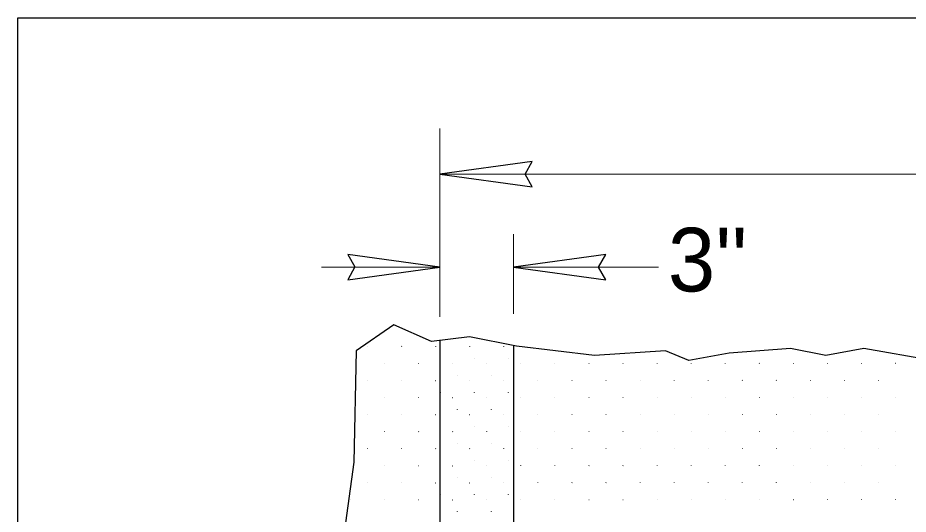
# Model space of a CAD drawing. Extents: x -329 to 40, y -46 to 222.
# Drawn here: x -282.21 to -263.72, y 81.15 to 91.45 of the extents above; entities that cross this region are included whole.
import ezdxf

# ---------------------------------------------------------------- set-up
doc = ezdxf.new("R2010")
doc.units = 0
doc.header["$LTSCALE"] = 0.53
doc.layers.add('1', color=7, linetype='Continuous', lineweight=13)

msp = doc.modelspace()

# ---------------------------------------------------------------- linework, layer by layer
at = {"layer": '1', "lineweight": 25}
for p, q in [((-282.2114, 91.4499), (-238.6395, 91.4499)), ((-282.2114, 44.1704), (-282.2114, 91.4499)), ((-273.5343, 84.6324), (-273.5325, 84.6342)), ((-272.8272, 84.6324), (-272.8254, 84.6342)), ((-272.1201, 84.6324), (-272.1183, 84.6342)), ((-271.9201, 84.6454), (-271.9201, 50.6067)), ((-273.4366, 84.3857), (-273.4348, 84.3874)), ((-272.7295, 84.3857), (-272.7278, 84.3874)), ((-272.0224, 84.3857), (-272.0207, 84.3874)), ((-273.1807, 84.2788), (-273.179, 84.2806)), ((-272.4737, 84.2788), (-272.4719, 84.2806)), ((-271.7665, 84.2788), (-271.7647, 84.2806)), ((-273.0831, 84.0321), (-273.0813, 84.0338)), ((-272.376, 84.0321), (-272.3742, 84.0338)), ((-273.5361, 83.9235), (-273.5343, 83.9252)), ((-273.5343, 83.9252), (-273.5325, 83.9271)), ((-272.8272, 83.9252), (-272.8254, 83.9271)), ((-272.1201, 83.9252), (-272.1183, 83.9271)), ((-273.4366, 83.6785), (-273.4348, 83.6803)), ((-273.1825, 83.57), (-273.1807, 83.5717)), ((-273.1807, 83.5717), (-273.179, 83.5735)), ((-272.7295, 83.6785), (-272.7278, 83.6803)), ((-272.4737, 83.5717), (-272.4719, 83.5735)), ((-272.0224, 83.6785), (-272.0207, 83.6803)), ((-271.7665, 83.5717), (-271.7647, 83.5735)), ((-273.5361, 83.2164), (-273.5343, 83.2182)), ((-273.0831, 83.325), (-273.0813, 83.3268)), ((-272.829, 83.2164), (-272.8272, 83.2182)), ((-272.8272, 83.2182), (-272.8254, 83.2199)), ((-272.376, 83.325), (-272.3742, 83.3268)), ((-272.1201, 83.2182), (-272.1183, 83.2199)), ((-273.4384, 82.9697), (-273.4366, 82.9714)), ((-273.4366, 82.9714), (-273.4348, 82.9732)), ((-273.1825, 82.8628), (-273.1807, 82.8647)), ((-272.7295, 82.9714), (-272.7278, 82.9732)), ((-272.4754, 82.8628), (-272.4737, 82.8647)), ((-272.4737, 82.8647), (-272.4719, 82.8664)), ((-272.0224, 82.9714), (-272.0207, 82.9732)), ((-271.7665, 82.8647), (-271.7647, 82.8664)), ((-273.5361, 82.5093), (-273.5343, 82.5111)), ((-273.0848, 82.6161), (-273.0831, 82.6178)), ((-273.0831, 82.6178), (-273.0813, 82.6197)), ((-272.829, 82.5093), (-272.8272, 82.5111)), ((-272.376, 82.6178), (-272.3742, 82.6197)), ((-272.1218, 82.5093), (-272.1201, 82.5111)), ((-272.1201, 82.5111), (-272.1183, 82.5128)), ((-273.4384, 82.2626), (-273.4366, 82.2643)), ((-273.1825, 82.1557), (-273.1807, 82.1575)), ((-272.7312, 82.2626), (-272.7295, 82.2643)), ((-272.7295, 82.2643), (-272.7278, 82.2661)), ((-272.4754, 82.1557), (-272.4737, 82.1575)), ((-272.0224, 82.2643), (-272.0207, 82.2661)), ((-271.7683, 82.1557), (-271.7665, 82.1575)), ((-271.7665, 82.1575), (-271.7647, 82.1593)), ((-273.0848, 81.909), (-273.0831, 81.9107)), ((-272.3777, 81.909), (-272.376, 81.9107)), ((-272.376, 81.9107), (-272.3742, 81.9125)), ((-273.5361, 81.8022), (-273.5343, 81.804)), ((-272.829, 81.8022), (-272.8272, 81.804)), ((-272.1218, 81.8022), (-272.1201, 81.804)), ((-273.4384, 81.5554), (-273.4366, 81.5572)), ((-272.7312, 81.5554), (-272.7295, 81.5572)), ((-272.0242, 81.5554), (-272.0224, 81.5572)), ((-272.0224, 81.5572), (-272.0207, 81.559)), ((-273.1825, 81.4487), (-273.1807, 81.4504)), ((-272.4754, 81.4487), (-272.4737, 81.4504)), ((-271.7683, 81.4487), (-271.7665, 81.4504)), ((-273.0848, 81.2019), (-273.0831, 81.2037)), ((-272.3777, 81.2019), (-272.376, 81.2037))]:
    msp.add_line(p, q, dxfattribs=at)
at = {"layer": '1'}
for p, q in [((-273.4457, 85.2466), (-273.4457, 89.1535)), ((-273.4457, 88.2066), (-263.8102, 88.2066)), ((-264.4211, 88.2066), (-249.3931, 88.2066)), ((-271.9201, 85.3115), (-271.9201, 86.9586)), ((-275.9077, 86.2774), (-273.4457, 86.2774)), ((-271.9201, 86.2774), (-268.9064, 86.2774)), ((-274.9502, 84.6307), (-274.9485, 84.6324)), ((-274.2432, 84.6307), (-274.2414, 84.6324)), ((-274.2414, 84.6324), (-274.2397, 84.6342)), ((-274.5967, 84.2771), (-274.595, 84.2788)), ((-273.8897, 84.2771), (-273.8878, 84.2788)), ((-273.8878, 84.2788), (-273.8861, 84.2806)), ((-271.0594, 84.2788), (-271.0577, 84.2806)), ((-270.3523, 84.2788), (-270.3506, 84.2806)), ((-269.6452, 84.2788), (-269.6434, 84.2806)), ((-268.9381, 84.2788), (-268.9363, 84.2806)), ((-268.9363, 84.2806), (-268.9346, 84.2824)), ((-268.2292, 84.2806), (-268.2275, 84.2824)), ((-267.5222, 84.2806), (-267.5203, 84.2824)), ((-266.815, 84.2806), (-266.8132, 84.2824)), ((-266.1079, 84.2806), (-266.1062, 84.2824)), ((-265.4008, 84.2806), (-265.3991, 84.2824)), ((-264.6937, 84.2806), (-264.6919, 84.2824)), ((-263.9866, 84.2806), (-263.9848, 84.2824)), ((-263.9848, 84.2824), (-263.9831, 84.2842)), ((-274.9502, 83.9235), (-274.9485, 83.9252)), ((-274.2432, 83.9235), (-274.2414, 83.9252)), ((-271.413, 83.9252), (-271.4112, 83.9271)), ((-270.7059, 83.9252), (-270.7041, 83.9271)), ((-269.9987, 83.9252), (-269.997, 83.9271)), ((-269.2917, 83.9252), (-269.2899, 83.9271)), ((-268.5846, 83.9252), (-268.5827, 83.9271)), ((-268.5827, 83.9271), (-268.581, 83.9288)), ((-267.8757, 83.9271), (-267.8739, 83.9288)), ((-267.1686, 83.9271), (-267.1668, 83.9288)), ((-266.4615, 83.9271), (-266.4597, 83.9288)), ((-265.7543, 83.9271), (-265.7526, 83.9288)), ((-265.0473, 83.9271), (-265.0455, 83.9288)), ((-264.3402, 83.9271), (-264.3384, 83.9288)), ((-274.5967, 83.57), (-274.595, 83.5717)), ((-273.8897, 83.57), (-273.8878, 83.5717)), ((-271.0594, 83.5717), (-271.0577, 83.5735)), ((-270.3523, 83.5717), (-270.3506, 83.5735)), ((-269.6452, 83.5717), (-269.6434, 83.5735)), ((-268.9381, 83.5717), (-268.9363, 83.5735)), ((-268.231, 83.5717), (-268.2292, 83.5735)), ((-268.2292, 83.5735), (-268.2275, 83.5752)), ((-267.5222, 83.5735), (-267.5203, 83.5752)), ((-266.815, 83.5735), (-266.8132, 83.5752)), ((-266.1079, 83.5735), (-266.1062, 83.5752)), ((-265.4008, 83.5735), (-265.3991, 83.5752)), ((-264.6937, 83.5735), (-264.6919, 83.5752)), ((-263.9866, 83.5735), (-263.9848, 83.5752)), ((-274.9502, 83.2164), (-274.9485, 83.2182)), ((-274.2432, 83.2164), (-274.2414, 83.2182)), ((-271.413, 83.2182), (-271.4112, 83.2199)), ((-270.7059, 83.2182), (-270.7041, 83.2199)), ((-269.9987, 83.2182), (-269.997, 83.2199)), ((-269.2917, 83.2182), (-269.2899, 83.2199)), ((-268.5846, 83.2182), (-268.5827, 83.2199)), ((-267.8774, 83.2182), (-267.8757, 83.2199)), ((-267.8757, 83.2199), (-267.8739, 83.2218)), ((-267.1686, 83.2199), (-267.1668, 83.2218)), ((-266.4615, 83.2199), (-266.4597, 83.2218)), ((-265.7543, 83.2199), (-265.7526, 83.2218)), ((-265.0473, 83.2199), (-265.0455, 83.2218)), ((-264.3402, 83.2199), (-264.3384, 83.2218)), ((-274.5967, 82.8628), (-274.595, 82.8647)), ((-273.8897, 82.8628), (-273.8878, 82.8647)), ((-271.0594, 82.8647), (-271.0577, 82.8664)), ((-270.3523, 82.8647), (-270.3506, 82.8664)), ((-269.6452, 82.8647), (-269.6434, 82.8664)), ((-268.9381, 82.8647), (-268.9363, 82.8664)), ((-268.231, 82.8647), (-268.2292, 82.8664)), ((-267.5239, 82.8647), (-267.5222, 82.8664)), ((-267.5222, 82.8664), (-267.5203, 82.8682)), ((-266.815, 82.8664), (-266.8132, 82.8682)), ((-266.1079, 82.8664), (-266.1062, 82.8682)), ((-265.4008, 82.8664), (-265.3991, 82.8682)), ((-264.6937, 82.8664), (-264.6919, 82.8682)), ((-263.9866, 82.8664), (-263.9848, 82.8682)), ((-274.9502, 82.5093), (-274.9485, 82.5111)), ((-274.2432, 82.5093), (-274.2414, 82.5111)), ((-271.413, 82.5111), (-271.4112, 82.5128)), ((-270.7059, 82.5111), (-270.7041, 82.5128)), ((-269.9987, 82.5111), (-269.997, 82.5128)), ((-269.2917, 82.5111), (-269.2899, 82.5128)), ((-268.5846, 82.5111), (-268.5827, 82.5128)), ((-267.8774, 82.5111), (-267.8757, 82.5128)), ((-267.1703, 82.5111), (-267.1686, 82.5128)), ((-267.1686, 82.5128), (-267.1668, 82.5146)), ((-266.4615, 82.5128), (-266.4597, 82.5146)), ((-265.7543, 82.5128), (-265.7526, 82.5146)), ((-265.0473, 82.5128), (-265.0455, 82.5146)), ((-264.3402, 82.5128), (-264.3384, 82.5146)), ((-274.5967, 82.1557), (-274.595, 82.1575)), ((-273.8897, 82.1557), (-273.8878, 82.1575)), ((-271.0594, 82.1575), (-271.0577, 82.1593)), ((-270.3523, 82.1575), (-270.3506, 82.1593)), ((-269.6452, 82.1575), (-269.6434, 82.1593)), ((-268.9381, 82.1575), (-268.9363, 82.1593)), ((-268.231, 82.1575), (-268.2292, 82.1593)), ((-267.5239, 82.1575), (-267.5222, 82.1593)), ((-266.8168, 82.1575), (-266.815, 82.1593)), ((-266.815, 82.1593), (-266.8132, 82.1611)), ((-266.1079, 82.1593), (-266.1062, 82.1611)), ((-265.4008, 82.1593), (-265.3991, 82.1611)), ((-264.6937, 82.1593), (-264.6919, 82.1611)), ((-263.9866, 82.1593), (-263.9848, 82.1611)), ((-274.9502, 81.8022), (-274.9485, 81.804)), ((-274.2432, 81.8022), (-274.2414, 81.804)), ((-271.4147, 81.8022), (-271.413, 81.804)), ((-271.413, 81.804), (-271.4112, 81.8058)), ((-270.7059, 81.804), (-270.7041, 81.8058)), ((-269.9987, 81.804), (-269.997, 81.8058)), ((-269.2917, 81.804), (-269.2899, 81.8058)), ((-268.5846, 81.804), (-268.5827, 81.8058)), ((-267.8774, 81.804), (-267.8757, 81.8058)), ((-267.1703, 81.804), (-267.1686, 81.8058)), ((-266.4633, 81.804), (-266.4615, 81.8058)), ((-266.4615, 81.8058), (-266.4597, 81.8075)), ((-265.7543, 81.8058), (-265.7526, 81.8075)), ((-265.0473, 81.8058), (-265.0455, 81.8075)), ((-264.3402, 81.8058), (-264.3384, 81.8075)), ((-275.3038, 81.4487), (-275.3021, 81.4504)), ((-274.5967, 81.4487), (-274.595, 81.4504)), ((-273.8897, 81.4487), (-273.8878, 81.4504)), ((-271.0612, 81.4487), (-271.0594, 81.4504)), ((-271.0594, 81.4504), (-271.0577, 81.4522)), ((-270.3523, 81.4504), (-270.3506, 81.4522)), ((-269.6452, 81.4504), (-269.6434, 81.4522)), ((-268.9381, 81.4504), (-268.9363, 81.4522)), ((-268.231, 81.4504), (-268.2292, 81.4522)), ((-267.5239, 81.4504), (-267.5222, 81.4522)), ((-266.8168, 81.4504), (-266.815, 81.4522)), ((-266.1097, 81.4504), (-266.1079, 81.4522)), ((-266.1079, 81.4522), (-266.1062, 81.4539)), ((-265.4008, 81.4522), (-265.3991, 81.4539)), ((-264.6937, 81.4522), (-264.6919, 81.4539)), ((-263.9866, 81.4522), (-263.9848, 81.4539))]:
    msp.add_line(p, q, dxfattribs=at)
at = {"layer": '1', "lineweight": 25}
for points in [[(-273.4457, 88.2066), (-271.5298, 87.9433), (-271.6781, 88.2038), (-271.5298, 88.4698)], [(-273.4457, 86.2774), (-275.3616, 86.5407), (-275.2133, 86.2802), (-275.3616, 86.0142)], [(-271.9201, 86.2774), (-270.0043, 86.0142), (-270.1525, 86.2747), (-270.0043, 86.5407)]]:
    msp.add_lwpolyline(points, close=True, dxfattribs=at)
for points in [[(-263.2253, 84.3431), (-264.6472, 84.5884), (-265.4316, 84.4412), (-266.1671, 84.5884), (-267.4418, 84.4903), (-268.2752, 84.3431), (-268.7656, 84.5393), (-270.2364, 84.4412), (-271.8544, 84.6374), (-272.835, 84.8337), (-273.6194, 84.7356), (-274.4039, 85.079), (-275.1883, 84.5393), (-275.2374, 82.2333), (-275.4825, 80.4179), (-275.6787, 77.8666), (-275.2864, 75.3642), (-274.649, 72.5186), (-274.551, 72.077), (-275.6296, 70.8503)], [(-273.4457, 84.7573), (-273.4457, 69.8691), (-273.4457, 50.5867)]]:
    msp.add_lwpolyline(points, dxfattribs=at)

# ---------------------------------------------------------------- texts
at = {"layer": '1'}
msp.add_text("3''", height=1.32, dxfattribs=at).set_placement((-268.7123, 85.7727))

doc.saveas('drawing.dxf')
